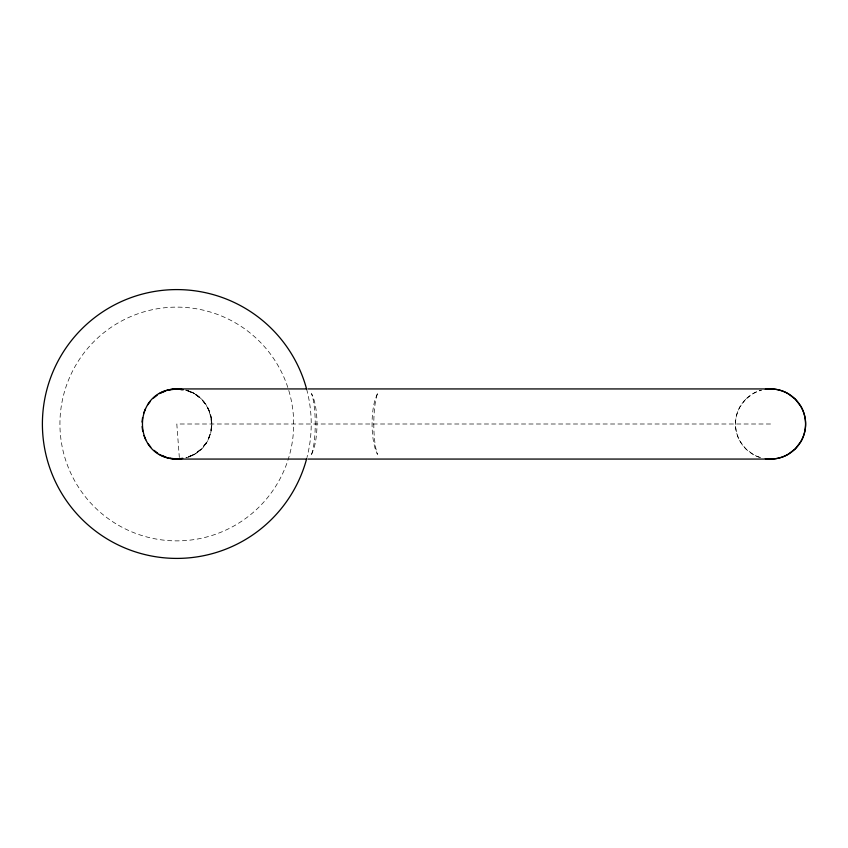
<?xml version="1.0" encoding="UTF-8"?>
<svg xmlns="http://www.w3.org/2000/svg" width="848" height="848" viewBox="0 0 848 848"><rect width="100%" height="100%" fill="white"/><g stroke="black" fill="none" stroke-linecap="round" stroke-linejoin="round"><path stroke-width="0.64" stroke-dasharray="4.24 3.18" d="M210.177 434.282L208.428 438.49M211.11 429.819L211.703 425.293M209.922 434.897L208.173 439.105M211.014 430.466L211.618 425.95M311.576 454.369L311.598 454.295A34.948 7.24 -90 0 0 315.233 424A34.948 7.24 -90 0 0 311.598 393.705L311.598 393.705M311.576 454.369L313.813 448.793A35.065 10.801 90 0 0 313.813 399.207L311.576 393.631M206.382 442.571L203.605 446.186M205.979 443.091L203.202 446.705M200.563 449.588L196.948 452.366M200.043 449.991L196.429 452.768M194.34 454.369C220.883 440.409 215.138 396.747 185.882 390.133A35.065 35.065 0 0 1 185.882 457.867L194.34 454.369A36.549 35.733 -90 0 1 185.882 457.867M193.132 454.867L188.924 456.606M192.517 455.122L188.309 456.86M770.535 424L176.808 424L179.32 457.432M187.09 390.631L191.298 392.38M187.705 390.886L191.913 392.624M195.379 394.426L198.994 397.203M195.899 394.829L199.513 397.606M202.396 400.245L205.174 403.86M202.799 400.765L205.576 404.379M207.675 407.676L209.414 411.884M207.93 408.291L209.668 412.499M210.845 416.22L211.438 420.746M210.929 416.877L211.523 421.392M306.637 389.211A134.408 134.408 0 0 1 306.965 457.538M185.882 390.133A36.549 35.733 -90 0 1 194.34 393.642M377.455 393.631L375.229 399.207A35.065 10.801 90 0 0 375.229 448.793L377.455 454.369A34.948 7.24 -90 0 1 373.798 424A34.948 7.24 -90 0 1 377.434 393.705M745.742 399.207L740.177 406.468A34.694 34.249 -90 0 0 740.166 441.532L745.742 448.793L753.003 454.369A35.892 35.436 -90 0 0 761.462 457.867A35.065 35.065 0 0 1 761.462 390.133A35.892 35.436 -90 0 0 753.003 393.642L745.742 399.207M118.37 525.219A116.876 116.876 0 0 0 293.684 424A116.876 116.876 0 0 0 118.37 322.781A116.876 116.876 0 0 0 118.37 525.219"/><path stroke-width="1.27" d="M142.591 417.534L141.998 422.05M143.694 413.103L145.432 408.895M147.637 404.909L150.414 401.295M153.573 398.009L157.187 395.232M306.17 388.935L176.808 388.935C131.016 389.476 131.016 458.524 176.808 459.065L306.17 459.065M161.099 392.878L165.307 391.14M169.685 389.879L174.2 389.285M176.808 459.065L182.797 458.27M178.758 389.19L183.274 389.794M174.858 458.81L170.342 458.206M179.416 458.715L182.044 458.673A36.549 35.733 -90 0 1 159.276 454.358M307.93 388.935L770.535 388.935M307.93 459.065L770.535 459.065M176.808 388.935L182.15 389.645M165.911 457.114L161.703 455.376M157.717 453.171L154.103 450.394M150.817 447.235L148.04 443.621M145.686 439.709L143.948 435.501M142.687 431.123L142.082 426.608M306.637 458.789A134.408 134.408 0 0 1 99.714 534.102A134.408 134.408 0 0 1 99.714 313.898A134.408 134.408 0 0 1 306.637 389.211M159.276 393.642A36.549 35.733 -90 0 1 182.034 389.327M800.904 441.532L795.329 448.793L788.068 454.369A35.892 35.436 -90 0 1 765.309 458.673A35.065 35.065 0 0 0 805.6 424A35.065 35.065 0 0 0 765.309 389.327A35.892 35.436 -90 0 1 788.068 393.642L795.329 399.207L800.904 406.468A34.694 34.249 -90 0 1 800.904 441.532"/></g></svg>
